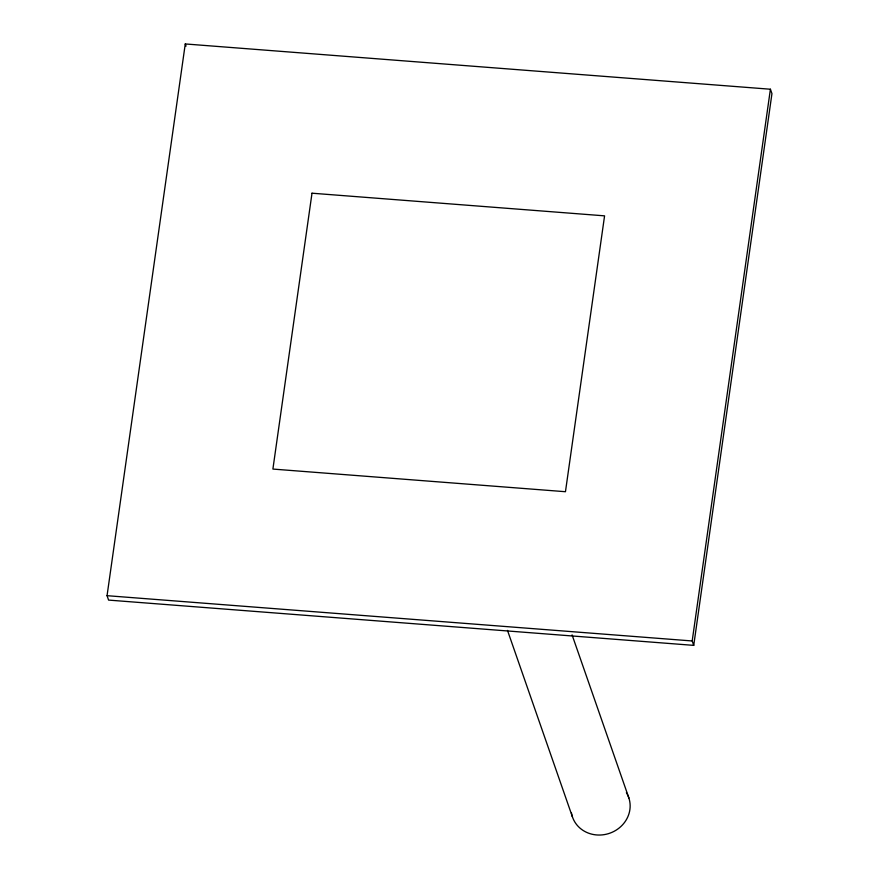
<?xml version="1.0" encoding="UTF-8"?>
<svg xmlns="http://www.w3.org/2000/svg" width="879" height="879" viewBox="0 0 879 879"><rect width="100%" height="100%" fill="white"/><g stroke="black" fill="none" stroke-linecap="round" stroke-linejoin="round"><path stroke-width="1.32" d="M107.051 595.687L185.271 43.95L770.411 89.229L771.949 93.635L693.729 645.373L108.589 600.093L107.051 595.687L692.191 640.967L693.729 645.373M692.191 640.967L770.411 89.229M572.075 634.891L628.87 797.967M507.491 630.397L572.394 816.778M185.271 43.95L186.04 46.147M626.397 792.649A29.765 27.414 -19.2 0 1 610.235 833.05A29.765 27.414 -19.2 0 1 571.46 812.976M312.001 193.204L272.897 469.067L565.461 491.713L604.576 215.849L312.001 193.204"/></g></svg>
